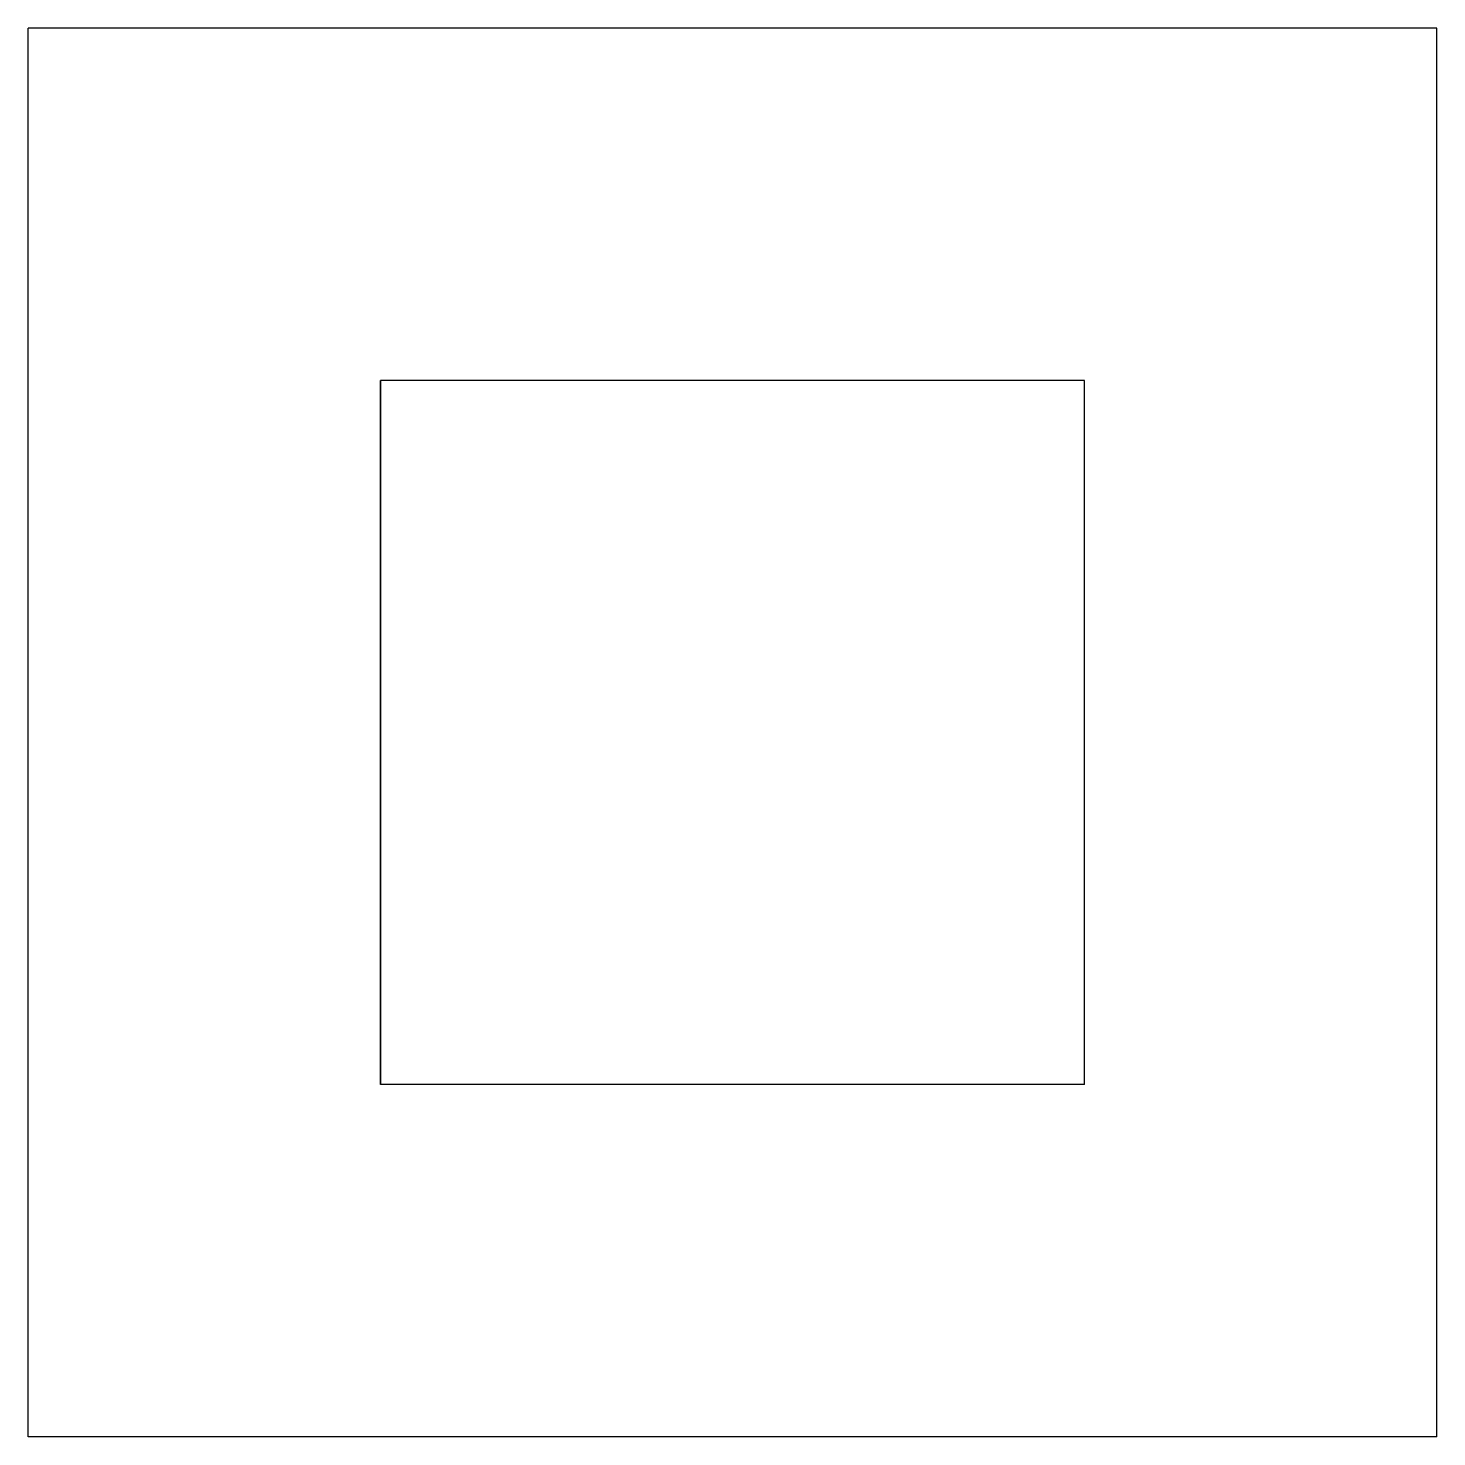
# Model space of a CAD drawing. Header units: metres. Extents: x -2 to 2, y -2 to 2.
import ezdxf

# ---------------------------------------------------------------- set-up
doc = ezdxf.new("R2010")
doc.units = ezdxf.units.M
for name, color, linetype in [('EXPORT', 7, 'CONTINUOUS'), ('EXPORT-CORTE', 7, 'CONTINUOUS'), ('EXPORT-PERFIL', 7, 'CONTINUOUS')]:
    doc.layers.add(name, color=color, linetype=linetype)

msp = doc.modelspace()

# ---------------------------------------------------------------- linework, layer by layer
at = {"layer": 'EXPORT'}
for p in [(-1, 1), (1, -1)]:
    msp.add_line(p, (-1, -1), dxfattribs=at)
at = {"layer": 'EXPORT-CORTE'}
for p, q in [((2, 2), (-2, 2)), ((-2, -2), (-2, 2)), ((2, -2), (2, 2)), ((1, 1), (-1, 1)), ((-1, -1), (-1, 1)), ((1, -1), (1, 1)), ((1, -1), (-1, -1)), ((2, -2), (-2, -2))]:
    msp.add_line(p, q, dxfattribs=at)
at = {"layer": 'EXPORT-PERFIL'}
for p, q in [((2, 2), (-2, 2)), ((2, -2), (2, 2))]:
    msp.add_line(p, q, dxfattribs=at)

doc.saveas('drawing.dxf')
